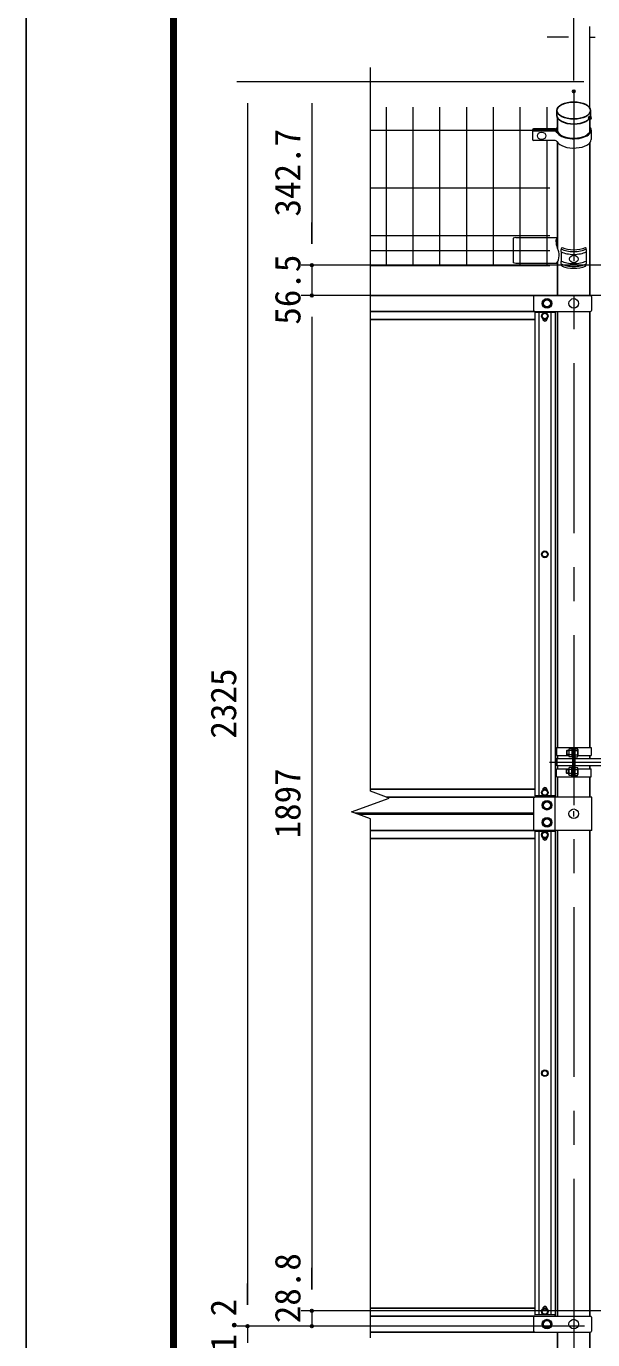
# Model space of a CAD drawing. Units: millimetres, scale not verified. Extents: x -4200 to 4200, y -2970 to 2970.
# Drawn here: x -4200 to -3141, y -811 to 1643 of the extents above; entities that cross this region are included whole.
import ezdxf
from ezdxf.enums import TextEntityAlignment as Align

# ---------------------------------------------------------------- set-up
doc = ezdxf.new("R2010")
doc.units = ezdxf.units.MM
doc.header["$LTSCALE"] = 10
doc.header["$PDMODE"] = 32
doc.header["$PDSIZE"] = 5
doc.linetypes.add('USER1', pattern=[50.8, 31.75, -6.35, 6.35, -6.35])
for name, color, linetype, lineweight in [('0-1_D-STR-DIM', 7, 'Continuous', 13), ('0-2_D-BMK', 2, 'USER1', 13), ('0-4_D-STR3', 3, 'Continuous', 13), ('0-5_D-STR1', 1, 'Continuous', 25), ('0-7_Defpoints', 8, 'Continuous', 25), ('0-8_D-STR2', 7, 'Continuous', 13), ('0-D_D-TTL', 7, 'Continuous', 25)]:
    doc.layers.add(name, color=color, linetype=linetype, lineweight=lineweight)
doc.styles.add('ＭＳ ゴシック', font='')
doc.styles.get('ＭＳ ゴシック').set_extended_font_data('MS Gothic')

msp = doc.modelspace()

# ---------------------------------------------------------------- linework, layer by layer
at = {"layer": '0-1_D-STR-DIM'}
for p, q in [((-3176.84, 1541.7), (-3176.84, 1763.08)), ((-3186.59, 1623.08), (-3226.59, 1623.08)), ((-3146.59, 1492.07), (-3146.59, 1643.08)), ((-3146.59, 1623.08), (-3136.59, 1623.08)), ((-3556.84, 214.11), (-3556.84, 1566.46)), ((-3158.19, 1539.63), (-3806.26, 1539.63)), ((-3158.19, 1539.63), (-3686.26, 1539.63)), ((-3786.26, 1499.63), (-3786.26, -745.37)), ((-3666.26, 1499.63), (-3666.26, 1236.96)), ((-3666.26, 1236.96), (-3666.26, 1276.96)), ((-3089.09, 1196.96), (-3686.26, 1196.96)), ((-3089.09, 1196.96), (-3686.26, 1196.96)), ((-3666.26, 1196.96), (-3666.26, 1140.46)), ((-3061.04, 1140.46), (-3686.26, 1140.46)), ((-3061.04, 1140.46), (-3686.26, 1140.46)), ((-3666.26, 1100.46), (-3666.26, 1060.46)), ((-3666.26, 1100.46), (-3666.26, -716.54)), ((-3592.08, 175.64), (-3521.6, 201.29)), ((-3521.6, 201.29), (-3556.84, 214.11)), ((-3556.84, 162.81), (-3592.08, 175.64)), ((-3556.84, -807.3), (-3556.84, 162.81)), ((-3666.26, -716.54), (-3666.26, -676.54)), ((-3786.26, -745.37), (-3786.26, -705.37)), ((-3061.04, -756.54), (-3686.26, -756.54)), ((-3061.04, -756.54), (-3686.26, -756.54)), ((-3666.26, -756.54), (-3666.26, -785.37)), ((-3156.59, -785.37), (-3806.26, -785.37)), ((-3156.59, -785.37), (-3806.26, -785.37)), ((-3786.26, -785.37), (-3786.26, -816.54)), ((-3156.59, -785.37), (-3686.26, -785.37))]:
    msp.add_line(p, q, dxfattribs=at)
at = {"layer": '0-2_D-BMK'}
for p, q in [((-3176.84, 1521.7), (-3176.84, -1227.11)), ((-3221.88, 268.45), (-2901.88, 268.45)), ((-3176.84, 167), (-3176.84, 176.93))]:
    msp.add_line(p, q, dxfattribs=at)
at = {"layer": '0-4_D-STR3'}
for p, q in [((-3253.83, 1449.41), (-3253.83, 1434.89)), ((-3211.69, 1451.36), (-3251.83, 1451.36)), ((-3210.5, 1450.24), (-3251.83, 1450.24)), ((-3210.5, 1448.41), (-3251.83, 1448.41)), ((-3144.29, 1449.31), (-3144.29, 1431.99)), ((-3253.83, 1446.46), (-3253.83, 1431.94)), ((-3211.82, 1447.29), (-3251.83, 1447.29)), ((-3211.81, 1429.94), (-3251.83, 1429.94)), ((-3284.84, 1248.36), (-3289.84, 1247.36)), ((-3289.84, 1247.36), (-3289.84, 1201.36)), ((-3284.84, 1248.36), (-3207.09, 1248.36)), ((-3200.11, 1221.89), (-3200.11, 1204.57)), ((-3153.57, 1221.89), (-3153.57, 1204.57)), ((-3251.84, 1138.46), (-3251.84, 1112.46)), ((-3249.84, 1140.46), (-3145.51, 1140.46)), ((-3143.51, 1138.46), (-3143.51, 1112.46)), ((-3249.84, 1110.46), (-3145.51, 1110.46)), ((-3211.84, 1108.21), (-3249.84, 1108.21)), ((-3249.84, 1108.21), (-3249.84, 205.21)), ((-3241.84, 1108.21), (-3241.84, 205.21)), ((-3219.84, 1108.21), (-3219.84, 205.21)), ((-3211.84, 1108.21), (-3211.84, 205.21)), ((-3234.84, 1096.46), (-3234.84, 1097.16)), ((-3226.84, 1097.16), (-3226.84, 1096.46)), ((-3209.39, 295.95), (-3144.29, 295.95)), ((-3209.39, 295.95), (-3209.39, 280.95)), ((-3179.14, 295.95), (-3179.14, 240.95)), ((-3176.84, 295.95), (-3176.84, 240.95)), ((-3174.54, 295.95), (-3174.54, 240.95)), ((-3174.54, 294.85), (-3174.54, 277.05)), ((-3144.29, 295.95), (-3144.29, 280.95)), ((-3211.19, 271.95), (-3211.19, 264.95)), ((-3209.39, 280.95), (-3186.24, 280.95)), ((-3208.19, 274.95), (-3179.14, 274.95)), ((-3208.19, 274.95), (-3208.19, 261.95)), ((-3190.54, 289.28), (-3189.86, 289.95)), ((-3190.54, 289.28), (-3190.54, 282.63)), ((-3186.24, 289.28), (-3190.54, 289.28)), ((-3190.54, 282.63), (-3189.86, 281.95)), ((-3186.24, 282.63), (-3190.54, 282.63)), ((-3186.24, 289.95), (-3189.86, 289.95)), ((-3189.86, 289.95), (-3189.86, 281.95)), ((-3186.24, 281.95), (-3189.86, 281.95)), ((-3186.24, 291.78), (-3186.24, 280.17)), ((-3180.74, 293.45), (-3185.64, 293.45)), ((-3180.74, 289.95), (-3185.64, 289.95)), ((-3180.74, 281.95), (-3185.64, 281.95)), ((-3180.74, 278.45), (-3185.64, 278.45)), ((-3179.14, 294.45), (-3180.74, 294.45)), ((-3180.74, 294.45), (-3180.74, 277.45)), ((-3179.14, 277.45), (-3180.74, 277.45)), ((-3174.54, 293.45), (-3169.64, 293.45)), ((-3174.54, 289.95), (-3169.64, 289.95)), ((-3174.54, 281.95), (-3169.64, 281.95)), ((-3174.54, 278.45), (-3169.64, 278.45)), ((-3174.54, 274.95), (-3051.19, 274.95)), ((-3169.04, 291.78), (-3169.04, 280.17)), ((-3169.04, 280.95), (-3144.29, 280.95)), ((-3209.39, 255.95), (-3186.24, 255.95)), ((-3209.39, 240.95), (-3209.39, 255.95)), ((-3208.19, 261.95), (-3179.14, 261.95)), ((-3190.54, 254.28), (-3189.86, 254.95)), ((-3186.24, 254.28), (-3190.54, 254.28)), ((-3190.54, 247.63), (-3190.54, 254.28)), ((-3186.24, 247.63), (-3190.54, 247.63)), ((-3190.54, 247.63), (-3189.86, 246.95)), ((-3189.86, 246.95), (-3189.86, 254.95)), ((-3186.24, 254.95), (-3189.86, 254.95)), ((-3186.24, 246.95), (-3189.86, 246.95)), ((-3186.24, 245.13), (-3186.24, 256.73)), ((-3180.74, 258.45), (-3185.64, 258.45)), ((-3180.74, 254.95), (-3185.64, 254.95)), ((-3180.74, 246.95), (-3185.64, 246.95)), ((-3180.74, 242.45), (-3180.74, 259.45)), ((-3179.14, 259.45), (-3180.74, 259.45)), ((-3174.54, 261.95), (-3051.19, 261.95)), ((-3174.54, 258.45), (-3169.64, 258.45)), ((-3174.54, 254.95), (-3169.64, 254.95)), ((-3174.54, 246.95), (-3169.64, 246.95)), ((-3169.14, 255.95), (-3144.29, 255.95)), ((-3169.04, 256.78), (-3169.04, 245.17)), ((-3144.29, 240.95), (-3144.29, 255.95)), ((-3209.39, 240.95), (-3144.29, 240.95)), ((-3180.74, 243.45), (-3185.64, 243.45)), ((-3179.14, 242.45), (-3180.74, 242.45)), ((-3174.54, 243.45), (-3169.64, 243.45)), ((-3251.84, 200.96), (-3251.84, 142.96)), ((-3211.84, 205.21), (-3249.84, 205.21)), ((-3142.89, 202.96), (-3249.84, 202.96)), ((-3234.84, 216.96), (-3234.84, 216.26)), ((-3226.84, 216.26), (-3226.84, 216.96)), ((-3211.84, 140.96), (-3211.84, 202.96)), ((-3142.89, 140.96), (-3142.89, 202.96)), ((-3142.89, 140.96), (-3249.84, 140.96)), ((-3211.84, 138.71), (-3249.84, 138.71)), ((-3249.84, 138.71), (-3249.84, -764.29)), ((-3241.84, 138.71), (-3241.84, -764.29)), ((-3234.84, 126.96), (-3234.84, 127.66)), ((-3226.84, 127.66), (-3226.84, 126.96)), ((-3219.84, 138.71), (-3219.84, -764.29)), ((-3211.84, 138.71), (-3211.84, -764.29)), ((-3234.84, -752.54), (-3234.84, -753.24)), ((-3226.84, -753.24), (-3226.84, -752.54)), ((-3251.84, -768.54), (-3251.84, -794.54)), ((-3211.84, -764.29), (-3249.84, -764.29)), ((-3249.84, -766.54), (-3145.51, -766.54)), ((-3143.51, -768.54), (-3143.51, -794.54)), ((-3249.84, -796.54), (-3145.51, -796.54))]:
    msp.add_line(p, q, dxfattribs=at)
msp.add_lwpolyline([(-3208.91, 1200.36), (-3284.84, 1200.36), (-3289.84, 1201.36)], dxfattribs=at)
for points in [[(-3234.34, 1125.46), (-3230.6, 1131.96), (-3223.08, 1131.96), (-3219.34, 1125.46), (-3223.08, 1118.96), (-3230.6, 1118.96)], [(-3225.07, 1101.96), (-3227.95, 1106.96), (-3233.73, 1106.96), (-3236.61, 1101.96), (-3233.73, 1096.96), (-3227.95, 1096.96)], [(-3225.07, 656.71), (-3227.95, 661.71), (-3233.73, 661.71), (-3236.61, 656.71), (-3233.73, 651.71), (-3227.95, 651.71)], [(-3225.07, 211.46), (-3227.95, 216.46), (-3233.73, 216.46), (-3236.61, 211.46), (-3233.73, 206.46), (-3227.95, 206.46)], [(-3219.34, 187.96), (-3223.08, 194.46), (-3230.6, 194.46), (-3234.34, 187.96), (-3230.6, 181.46), (-3223.08, 181.46)], [(-3219.34, 155.96), (-3223.08, 162.46), (-3230.6, 162.46), (-3234.34, 155.96), (-3230.6, 149.46), (-3223.08, 149.46)], [(-3225.07, 132.46), (-3227.95, 137.46), (-3233.73, 137.46), (-3236.61, 132.46), (-3233.73, 127.46), (-3227.95, 127.46)], [(-3225.07, -312.79), (-3227.95, -307.79), (-3233.73, -307.79), (-3236.61, -312.79), (-3233.73, -317.79), (-3227.95, -317.79)], [(-3225.07, -758.04), (-3227.95, -753.04), (-3233.73, -753.04), (-3236.61, -758.04), (-3233.73, -763.04), (-3227.95, -763.04)], [(-3234.34, -781.54), (-3230.6, -775.04), (-3223.08, -775.04), (-3219.34, -781.54), (-3223.08, -788.04), (-3230.6, -788.04)]]:
    msp.add_lwpolyline(points, close=True, dxfattribs=at)
for centre, radius in [((-3226.84, 1125.46), 9), ((-3226.84, 1125.46), 6.5), ((-3176.84, 1125.46), 9), ((-3230.84, 1101.96), 6.25), ((-3230.84, 1101.96), 5), ((-3230.84, 656.71), 6.25), ((-3230.84, 656.71), 5), ((-3230.84, 211.46), 6.25), ((-3230.84, 211.46), 5), ((-3226.84, 187.96), 9), ((-3226.84, 187.96), 6.5), ((-3176.84, 171.96), 9), ((-3226.84, 155.96), 9), ((-3226.84, 155.96), 6.5), ((-3230.84, 132.46), 6.25), ((-3230.84, 132.46), 5), ((-3230.84, -312.79), 6.25), ((-3230.84, -312.79), 5), ((-3230.84, -758.04), 6.25), ((-3230.84, -758.04), 5), ((-3226.84, -781.54), 9), ((-3226.84, -781.54), 6.5), ((-3176.84, -781.54), 9)]:
    msp.add_circle(centre, radius, dxfattribs=at)
for centre, radius, start, end in [((-3251.83, 1449.36), 2, 90, 180), ((-3251.83, 1448.24), 2, 90, 180), ((-3251.83, 1446.41), 2, 90, 180), ((-3212.2, 1455.93), 4.6, 276.30809, 328.37234), ((-3211.01, 1454.81), 4.6, 276.30809, 328.37234), ((-3211.01, 1443.84), 4.6, 26.98908, 83.69191), ((-3251.83, 1445.29), 2, 90, 180), ((-3251.83, 1431.94), 2, 180, 270), ((-3211.95, 1443.11), 4.18, 28.40933, 88.20008), ((-3211.94, 1425.77), 4.18, 28.40933, 88.20008), ((-3187.59, 1460.03), 23.92, 216.1362, 227.83852), ((-3155.96, 1247.21), 54.76, 185.79616, 199.1234), ((-3230.71, 1215.75), 26.69, 324.7846, 30.43352), ((-3196.27, 1224.49), 4.64, 145.91773, 214.08227), ((-3196.54, 1227.01), 3.57, 126.73831, 178.66216), ((-3157.14, 1227.01), 3.57, 1.33784, 53.26169), ((-3157.41, 1224.49), 4.64, 325.91773, 34.08227), ((-3196.25, 1201.98), 4.65, 146.03823, 213.96177), ((-3157.43, 1201.98), 4.65, 326.03823, 33.96177), ((-3196.73, 1198.22), 3.57, 161.14751, 237.01464), ((-3156.95, 1198.22), 3.57, 302.98536, 18.85249), ((-3249.84, 1138.46), 2, 90, 180), ((-3145.51, 1138.46), 2, 0, 90), ((-3249.84, 1112.46), 2, 180, 270), ((-3145.51, 1112.46), 2, 270, 0), ((-3230.84, 1096.46), 4, 180, 0), ((-3208.19, 271.95), 3, 90, 180), ((-3183.39, 291.7), 2.85, 142.09851, 217.90149), ((-3172.61, 285.95), 13.63, 162.93847, 197.06153), ((-3183.39, 280.2), 2.85, 142.14171, 217.85829), ((-3171.89, 291.7), 2.85, 322.09851, 37.90149), ((-3182.67, 285.95), 13.63, 342.93847, 17.06153), ((-3171.89, 280.2), 2.85, 322.14171, 37.85829), ((-3208.19, 264.95), 3, 180, 270), ((-3183.39, 256.7), 2.85, 142.14171, 217.85829), ((-3172.61, 250.95), 13.63, 162.93847, 197.06153), ((-3183.39, 245.2), 2.85, 142.09851, 217.90149), ((-3171.89, 256.7), 2.85, 322.09851, 37.90149), ((-3182.67, 250.95), 13.63, 342.93847, 17.06153), ((-3171.89, 245.2), 2.85, 322.14171, 37.85829), ((-3230.84, 216.96), 4, 0, 180), ((-3249.84, 200.96), 2, 90, 180), ((-3249.84, 142.96), 2, 180, 270), ((-3230.84, 126.96), 4, 180, 0), ((-3230.84, -752.54), 4, 0, 180), ((-3249.84, -768.54), 2, 90, 180), ((-3145.51, -768.54), 2, 0, 90), ((-3249.84, -794.54), 2, 180, 270), ((-3145.51, -794.54), 2, 270, 0)]:
    msp.add_arc(centre, radius, start, end, dxfattribs=at)
for centre, major_axis, ratio, start_param, end_param in [((-3176.84, 1449.31), (32.55, 0), 0.5, 2.7634162, 2.8799432), ((-3176.84, 1449.31), (32.55, 0), 0.5, 3.40342, 6.6613618), ((-3176.84, 1449.31), (30.25, 0), 0.5, 3.6235204, 6.2831853), ((-3176.84, 1431.99), (32.55, 0), 0.5, 3.4050107, 6.2831853), ((-3180.19, 1241.68), (-30.25, 0.29), 0.467633, 5.8122916, 6.3038813), ((-3176.84, 1237.42), (31.85, 0), 0.474882, 3.8931408, 5.5316371), ((-3176.84, 1240.88), (31.85, 0), 0.474882, 3.9569871, 5.4677909), ((-3176.84, 1232.22), (31.85, 0), 0.474882, 3.8931408, 5.5316371), ((-3176.84, 1214.9), (31.85, 0), 0.474882, 3.8931408, 5.5316371), ((-3176.84, 1209.7), (31.85, 0), 0.474882, 3.8931408, 5.5316371), ((-3176.84, 1206.24), (31.85, 0), 0.474882, 3.9569871, 5.4677909)]:
    msp.add_ellipse(centre, major_axis=major_axis, ratio=ratio, start_param=start_param, end_param=end_param, dxfattribs=at)
for centre in [(-3236.84, 1438.61), (-3176.84, 1208.44)]:
    msp.add_ellipse(centre, major_axis=(8, 0), ratio=0.866025, dxfattribs=at)
at = {"layer": '0-5_D-STR1'}
for p, q in [((-3208.29, 1476.37), (-3208.29, 1485.9)), ((-3145.39, 1485.9), (-3145.39, 1476.37)), ((-3207.09, 1446.25), (-3207.09, 1472.07)), ((-3146.59, 1472.07), (-3146.59, 1449.31)), ((-3207.09, 1228.18), (-3207.09, 1425.98)), ((-3146.59, 1425.98), (-3146.59, 1140.46)), ((-3207.09, 1140.46), (-3207.09, 1203.33)), ((-3249.49, 1140.46), (-3556.84, 1140.46)), ((-3249.49, 1110.46), (-3556.84, 1110.46)), ((-3211.84, 1108.21), (-3211.84, 1110.46)), ((-3207.09, 1110.46), (-3207.09, 295.95)), ((-3146.59, 1110.46), (-3146.59, 295.95)), ((-3249.84, 1095.46), (-3556.84, 1095.46)), ((-3226.97, 1095.46), (-3234.71, 1095.46)), ((-3207.09, 280.95), (-3207.09, 274.95)), ((-3146.59, 280.95), (-3146.59, 274.95)), ((-3207.09, 261.95), (-3207.09, 255.95)), ((-3146.59, 261.95), (-3146.59, 255.95)), ((-3207.09, 240.95), (-3207.09, 202.96)), ((-3146.59, 240.95), (-3146.59, 202.96)), ((-3556.84, 217.96), (-3249.84, 217.96)), ((-3526.2, 202.96), (-3249.69, 202.96)), ((-3234.71, 217.96), (-3226.97, 217.96)), ((-3211.84, 205.21), (-3211.84, 202.96)), ((-3584.73, 172.96), (-3251.84, 172.96)), ((-3579.24, 170.96), (-3251.84, 170.96)), ((-3556.84, 140.96), (-3249.84, 140.96)), ((-3556.84, 125.96), (-3249.84, 125.96)), ((-3226.97, 125.96), (-3234.71, 125.96)), ((-3211.84, 140.96), (-3211.84, 138.71)), ((-3207.09, 140.96), (-3207.09, -766.54)), ((-3146.59, 140.96), (-3146.59, -766.54)), ((-3556.84, -751.54), (-3249.84, -751.54)), ((-3234.71, -751.54), (-3226.97, -751.54)), ((-3556.84, -766.54), (-3249.49, -766.54)), ((-3211.84, -764.29), (-3211.84, -766.54)), ((-3556.84, -796.54), (-3249.49, -796.54)), ((-3207.09, -796.54), (-3207.09, -1216.54)), ((-3146.59, -796.54), (-3146.59, -1216.54))]:
    msp.add_line(p, q, dxfattribs=at)
msp.add_ellipse((-3176.84, 1485.9), major_axis=(31.45, 0), ratio=0.5, dxfattribs=at)
msp.add_ellipse((-3176.84, 1476.37), major_axis=(31.45, 0), ratio=0.5, start_param=3.1415927, end_param=6.2831853, dxfattribs=at)
at = {"layer": '0-7_Defpoints'}
for p in [(-3176.84, 1521.7), (-3146.59, 1472.07), (-3666.26, 1196.96), (-3666.26, 1140.46), (-3666.26, -756.54), (-3786.26, -785.37), (-3666.26, -785.37)]:
    msp.add_point(p, dxfattribs=at)
at = {"layer": '0-8_D-STR2'}
for p, q in [((-3526.84, 1196.36), (-3526.84, 1491.96)), ((-3476.84, 1196.36), (-3476.84, 1491.96)), ((-3426.84, 1196.36), (-3426.84, 1491.96)), ((-3376.84, 1196.36), (-3376.84, 1491.96)), ((-3326.84, 1196.36), (-3326.84, 1491.96)), ((-3276.84, 1196.36), (-3276.84, 1491.96)), ((-3226.84, 1448.41), (-3226.84, 1491.96)), ((-3556.84, 1449.46), (-3221.84, 1449.46)), ((-3226.84, 1196.36), (-3226.84, 1429.94)), ((-3556.84, 1341.21), (-3221.84, 1341.21)), ((-3556.84, 1252.36), (-3221.84, 1252.36)), ((-3556.84, 1224.36), (-3221.84, 1224.36)), ((-3556.84, 1196.36), (-3221.84, 1196.36))]:
    msp.add_line(p, q, dxfattribs=at)
at = {"layer": '0-D_D-TTL', "color": 2}
msp.add_lwpolyline([(-4199.7, 2969.89), (4200.3, 2969.89), (4200.3, -2970.11), (-4199.7, -2970.11)], close=True, dxfattribs=at)
at = {"layer": '0-D_D-TTL'}
for points in [[(-3929.7, 2749.89), (3930.3, 2749.89), (3930.3, -2750.11), (-3929.7, -2750.11)], [(-3927.2, 2747.39), (3927.8, 2747.39), (3927.8, -2747.61), (-3927.2, -2747.61)], [(-3924.7, 2744.89), (3925.3, 2744.89), (3925.3, -2745.11), (-3924.7, -2745.11)], [(-3922.2, 2742.39), (3922.8, 2742.39), (3922.8, -2742.61), (-3922.2, -2742.61)], [(-3919.7, 2739.89), (3920.3, 2739.89), (3920.3, -2740.11), (-3919.7, -2740.11)]]:
    msp.add_lwpolyline(points, close=True, dxfattribs=at)

# ---------------------------------------------------------------- texts
at = {"layer": '0-1_D-STR-DIM', "style": 'ＭＳ ゴシック'}
for s, p in [('342.7', (-3673.01, 1287.82)), ('56.5', (-3673.01, 1085.74)), ('2325', (-3793.01, 312.53)), ('1897', (-3673.01, 125.96)), ('28.8', (-3673.01, -779.76)), ('31.2', (-3793.01, -865.13))]:
    msp.add_text(s, height=48.09, rotation=90, dxfattribs=at).set_placement(p, align=Align.BOTTOM_LEFT)

doc.saveas('drawing.dxf')
